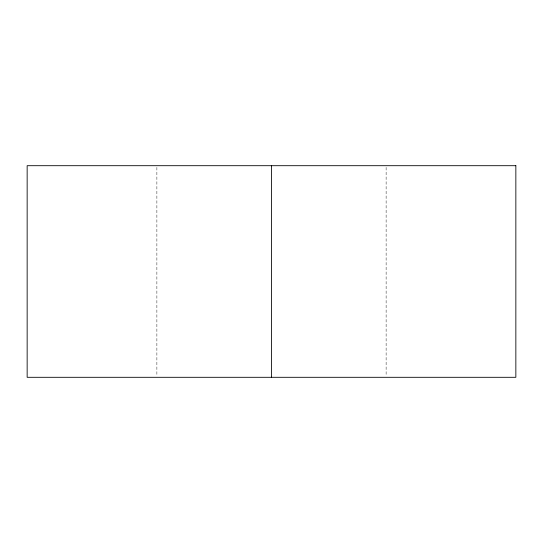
<?xml version="1.0" encoding="UTF-8"?>
<svg xmlns="http://www.w3.org/2000/svg" width="543" height="543" viewBox="0 0 543 543"><rect width="100%" height="100%" fill="white"/><g stroke="black" fill="none" stroke-linecap="round" stroke-linejoin="round"><path stroke-width="0.41" stroke-dasharray="2.71 2.04" d="M386.121 167.387L386.121 375.613M156.879 167.387L156.879 375.613"/><path stroke-width="0.81" d="M271.5 165.696L271.5 377.304M515.85 165.696L27.15 165.696L27.15 377.304L515.85 377.304L515.85 165.696"/></g></svg>
